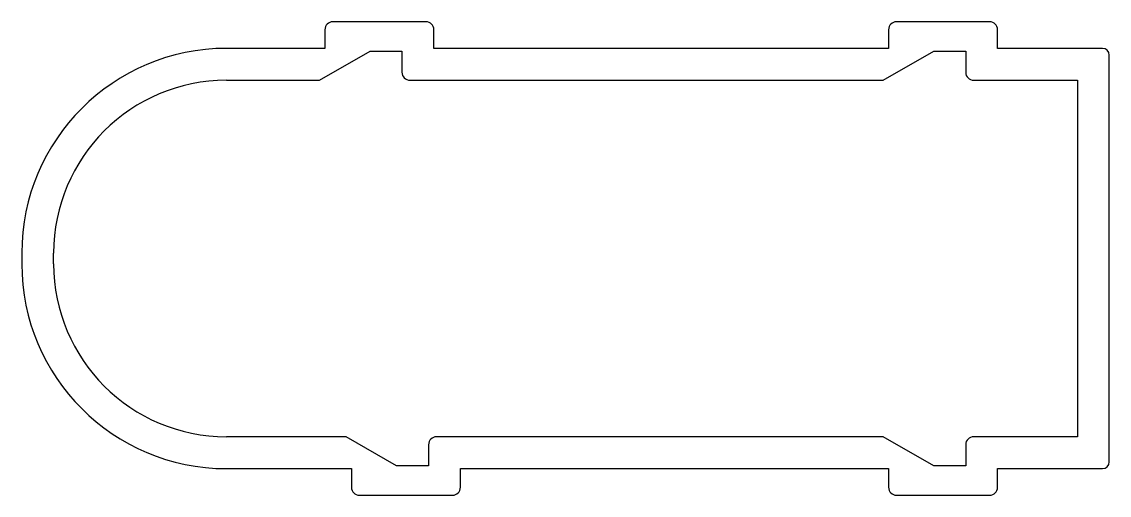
# Model space of a CAD drawing. Extents: x 2261.3 to 2302.2, y 1307.5 to 1325.3.
import ezdxf

# ---------------------------------------------------------------- set-up
doc = ezdxf.new("R2010")
doc.units = 0
doc.layers.get('0').update_dxf_attribs({"linetype": 'CONTINUOUS'})

msp = doc.modelspace()

# ---------------------------------------------------------------- linework, layer by layer
for p, q in [((2276.485, 1325.285), (2272.985, 1325.285)), ((2297.685, 1325.285), (2294.185, 1325.285)), ((2272.685, 1324.985), (2272.685, 1324.285)), ((2276.785, 1324.285), (2276.785, 1324.985)), ((2293.885, 1324.985), (2293.885, 1324.285)), ((2297.985, 1324.285), (2297.985, 1324.985)), ((2272.685, 1324.285), (2268.985, 1324.285)), ((2272.48, 1323.085), (2274.385, 1324.185)), ((2274.385, 1324.185), (2275.585, 1324.185)), ((2275.585, 1324.185), (2275.585, 1323.385)), ((2293.885, 1324.285), (2276.785, 1324.285)), ((2293.68, 1323.085), (2295.585, 1324.185)), ((2295.585, 1324.185), (2296.785, 1324.185)), ((2296.785, 1324.185), (2296.785, 1323.385)), ((2301.935, 1324.285), (2297.985, 1324.285)), ((2302.185, 1308.735), (2302.185, 1324.035)), ((2268.985, 1323.085), (2272.48, 1323.085)), ((2275.885, 1323.085), (2293.68, 1323.085)), ((2297.085, 1323.085), (2300.985, 1323.085)), ((2300.985, 1323.085), (2300.985, 1309.685)), ((2261.285, 1316.585), (2261.285, 1316.185)), ((2262.485, 1316.185), (2262.485, 1316.585)), ((2273.48, 1309.685), (2268.985, 1309.685)), ((2275.385, 1308.585), (2273.48, 1309.685)), ((2293.68, 1309.685), (2276.885, 1309.685)), ((2295.585, 1308.585), (2293.68, 1309.685)), ((2300.985, 1309.685), (2297.085, 1309.685)), ((2276.585, 1309.385), (2276.585, 1308.585)), ((2296.785, 1309.385), (2296.785, 1308.585)), ((2268.985, 1308.485), (2273.685, 1308.485)), ((2273.685, 1308.485), (2273.685, 1307.785)), ((2276.585, 1308.585), (2275.385, 1308.585)), ((2277.785, 1307.785), (2277.785, 1308.485)), ((2277.785, 1308.485), (2293.885, 1308.485)), ((2293.885, 1308.485), (2293.885, 1307.785)), ((2296.785, 1308.585), (2295.585, 1308.585)), ((2297.985, 1308.485), (2301.935, 1308.485)), ((2297.985, 1307.785), (2297.985, 1308.485)), ((2273.985, 1307.485), (2277.485, 1307.485)), ((2294.185, 1307.485), (2297.685, 1307.485))]:
    msp.add_line(p, q)
for centre, radius, start, end in [((2272.985, 1324.985), 0.3, 90, 180), ((2276.485, 1324.985), 0.3, 0, 90), ((2294.185, 1324.985), 0.3, 90, 180), ((2297.685, 1324.985), 0.3, 0, 90), ((2268.985, 1316.585), 7.7, 90, 180), ((2301.935, 1324.035), 0.25, 0, 90), ((2275.885, 1323.385), 0.3, 180, 270), ((2297.085, 1323.385), 0.3, 180, 270), ((2268.985, 1316.585), 6.5, 90, 180), ((2268.985, 1316.185), 7.7, 180, 270), ((2268.985, 1316.185), 6.5, 180, 270), ((2276.885, 1309.385), 0.3, 90, 180), ((2297.085, 1309.385), 0.3, 90, 180), ((2301.935, 1308.735), 0.25, 270, 0), ((2273.985, 1307.785), 0.3, 180, 270), ((2277.485, 1307.785), 0.3, 270, 360), ((2294.185, 1307.785), 0.3, 180, 270), ((2297.685, 1307.785), 0.3, 270, 360)]:
    msp.add_arc(centre, radius, start, end)

doc.saveas('drawing.dxf')
